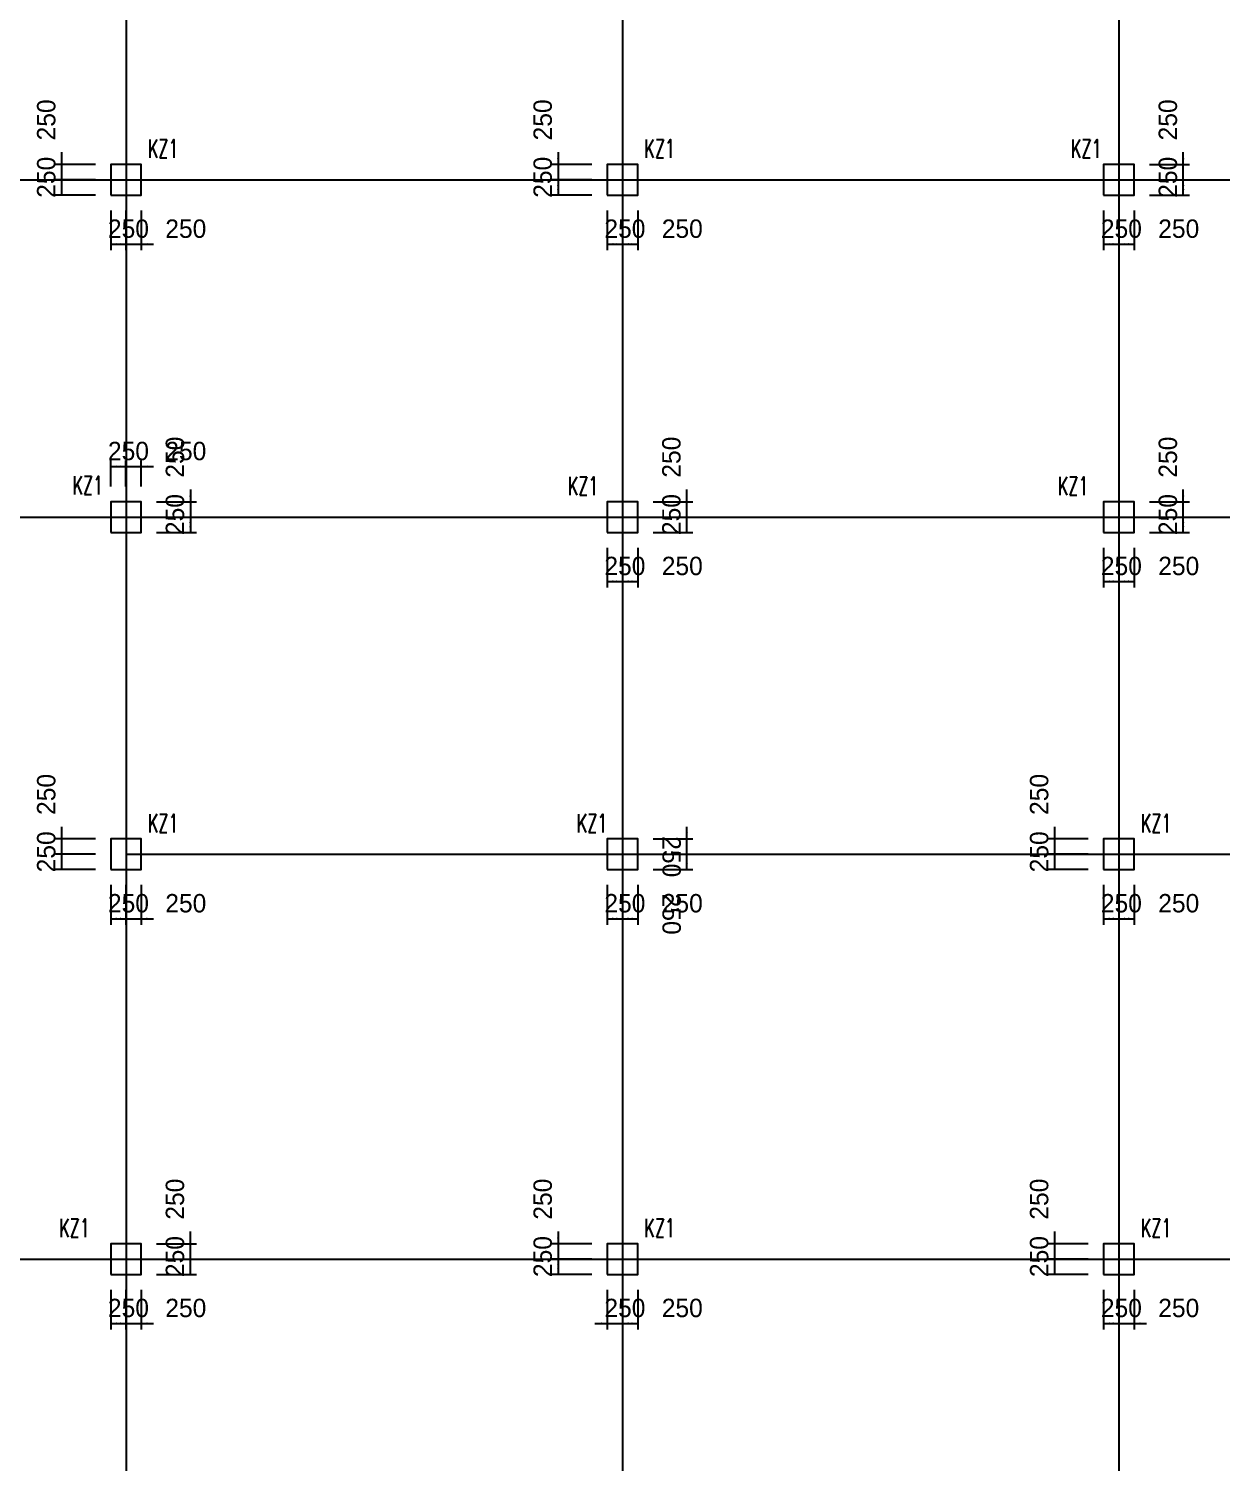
# Model space of a CAD drawing. Extents: x 387171 to 699106, y 11966 to 245688.
# Drawn here: x 537170 to 556629, y 152173 to 175551 of the extents above; entities that cross this region are included whole.
import ezdxf

# ---------------------------------------------------------------- set-up
doc = ezdxf.new("R2010")
doc.units = 0
doc.header["$LTSCALE"] = 100
doc.header["$MEASUREMENT"] = 0
for name, color, linetype in [('COLU', 7, 'Continuous'), ('DIM', 3, 'Continuous'), ('DOTE', 253, 'Continuous'), ('NUM', 7, 'Continuous')]:
    doc.layers.add(name, color=color, linetype=linetype)
doc.styles.get("Standard").update_dxf_attribs({"font": 'standard'})
doc.styles.add('tk', font='tk')
doc.dimstyles.get("Standard").update_dxf_attribs({"dimtxt": 300, "dimasz": 100, "dimexe": 100, "dimexo": 250, "dimgap": 100, "dimtad": 0, "dimtoh": 1, "dimdec": 0, "dimdsep": 46, "dimcen": 0.09, "dimclrt": 7, "dimadec": 0, "dimazin": 0, "dimtfac": 1, "dimtdec": 4, "dimtofl": 0, "dimtmove": 0, "dimatfit": 3, "dimfxl": 1, "dimtolj": 1, "dimtzin": 0, "dimarcsym": 0})

# ---------------------------------------------------------------- blocks, each defined once
blk = doc.blocks.new('*D2282')
at = {"layer": 'DIM', "color": 0, "linetype": 'ByBlock', "lineweight": -2}
for p, q in [((537708, 173538), (537708, 172888)), ((538258, 173338), (537608, 173338)), ((538258, 173088), (537608, 173088))]:
    blk.add_line(p, q, dxfattribs=at)
for points in [[(537708, 173338), (537691, 173438), (537725, 173438)], [(537708, 173088), (537725, 172988), (537691, 172988)]]:
    blk.add_solid(points, dxfattribs=at)
at = {"layer": 'DIM', "color": 7, "linetype": 'Continuous', "lineweight": -2, "insert": (537458, 174064), "char_height": 300, "width": 566.67, "attachment_point": 5, "rotation": 90, "style": 'tk'}
blk.add_mtext('250', dxfattribs=at)
blk = doc.blocks.new('*D2165')
at = {"layer": 'DIM', "color": 0, "linetype": 'ByBlock', "lineweight": -2}
for p, q in [((538258, 173088), (537608, 173088)), ((537708, 173088), (537708, 172838)), ((538258, 172838), (537608, 172838))]:
    blk.add_line(p, q, dxfattribs=at)
for points in [[(537708, 173088), (537725, 172988), (537691, 172988)], [(537708, 172838), (537691, 172938), (537725, 172938)]]:
    blk.add_solid(points, dxfattribs=at)
at = {"layer": 'DIM', "color": 7, "linetype": 'Continuous', "lineweight": -2, "insert": (537458, 173128), "char_height": 300, "width": 566.67, "attachment_point": 5, "rotation": 90, "style": 'tk'}
blk.add_mtext('250', dxfattribs=at)
blk = doc.blocks.new('*D1902')
at = {"layer": 'DIM', "color": 0, "linetype": 'ByBlock', "lineweight": -2}
for p, q in [((538508, 172588), (538508, 171938)), ((538758, 172588), (538758, 171938)), ((538508, 172038), (538758, 172038))]:
    blk.add_line(p, q, dxfattribs=at)
for points in [[(538508, 172038), (538608, 172055), (538608, 172021)], [(538758, 172038), (538658, 172021), (538658, 172055)]]:
    blk.add_solid(points, dxfattribs=at)
at = {"layer": 'DIM', "color": 7, "linetype": 'Continuous', "lineweight": -2, "insert": (538798, 172288), "char_height": 300, "width": 566.67, "attachment_point": 5, "style": 'tk'}
blk.add_mtext('250', dxfattribs=at)
blk = doc.blocks.new('*D2688')
at = {"layer": 'DIM', "color": 0, "linetype": 'ByBlock', "lineweight": -2}
for p, q in [((538758, 172588), (538758, 171938)), ((539008, 172588), (539008, 171938)), ((538558, 172038), (539208, 172038))]:
    blk.add_line(p, q, dxfattribs=at)
for points in [[(538758, 172038), (538658, 172021), (538658, 172055)], [(539008, 172038), (539108, 172055), (539108, 172021)]]:
    blk.add_solid(points, dxfattribs=at)
at = {"layer": 'DIM', "color": 7, "linetype": 'Continuous', "lineweight": -2, "insert": (539734, 172288), "char_height": 300, "width": 566.67, "attachment_point": 5, "style": 'tk'}
blk.add_mtext('250', dxfattribs=at)
blk = doc.blocks.new('*D2643')
at = {"layer": 'DIM', "color": 0, "linetype": 'ByBlock', "lineweight": -2}
for p, q in [((545808, 173538), (545808, 172888)), ((546358, 173338), (545708, 173338)), ((546358, 173088), (545708, 173088))]:
    blk.add_line(p, q, dxfattribs=at)
for points in [[(545808, 173338), (545791, 173438), (545825, 173438)], [(545808, 173088), (545825, 172988), (545791, 172988)]]:
    blk.add_solid(points, dxfattribs=at)
at = {"layer": 'DIM', "color": 7, "linetype": 'Continuous', "lineweight": -2, "insert": (545558, 174064), "char_height": 300, "width": 566.67, "attachment_point": 5, "rotation": 90, "style": 'tk'}
blk.add_mtext('250', dxfattribs=at)
blk = doc.blocks.new('*D3550')
at = {"layer": 'DIM', "color": 0, "linetype": 'ByBlock', "lineweight": -2}
for p, q in [((546358, 173088), (545708, 173088)), ((545808, 173088), (545808, 172838)), ((546358, 172838), (545708, 172838))]:
    blk.add_line(p, q, dxfattribs=at)
for points in [[(545808, 173088), (545825, 172988), (545791, 172988)], [(545808, 172838), (545791, 172938), (545825, 172938)]]:
    blk.add_solid(points, dxfattribs=at)
at = {"layer": 'DIM', "color": 7, "linetype": 'Continuous', "lineweight": -2, "insert": (545558, 173128), "char_height": 300, "width": 566.67, "attachment_point": 5, "rotation": 90, "style": 'tk'}
blk.add_mtext('250', dxfattribs=at)
blk = doc.blocks.new('*D3150')
at = {"layer": 'DIM', "color": 0, "linetype": 'ByBlock', "lineweight": -2}
for p, q in [((546608, 172588), (546608, 171938)), ((546858, 172588), (546858, 171938)), ((546608, 172038), (546858, 172038))]:
    blk.add_line(p, q, dxfattribs=at)
for points in [[(546608, 172038), (546708, 172055), (546708, 172021)], [(546858, 172038), (546758, 172021), (546758, 172055)]]:
    blk.add_solid(points, dxfattribs=at)
at = {"layer": 'DIM', "color": 7, "linetype": 'Continuous', "lineweight": -2, "insert": (546898, 172288), "char_height": 300, "width": 566.67, "attachment_point": 5, "style": 'tk'}
blk.add_mtext('250', dxfattribs=at)
blk = doc.blocks.new('*D4029')
at = {"layer": 'DIM', "color": 0, "linetype": 'ByBlock', "lineweight": -2}
for p, q in [((546858, 172588), (546858, 171938)), ((547108, 172588), (547108, 171938)), ((546858, 172038), (547108, 172038))]:
    blk.add_line(p, q, dxfattribs=at)
for points in [[(546858, 172038), (546958, 172055), (546958, 172021)], [(547108, 172038), (547008, 172021), (547008, 172055)]]:
    blk.add_solid(points, dxfattribs=at)
at = {"layer": 'DIM', "color": 7, "linetype": 'Continuous', "lineweight": -2, "insert": (547834, 172288), "char_height": 300, "width": 566.67, "attachment_point": 5, "style": 'tk'}
blk.add_mtext('250', dxfattribs=at)
blk = doc.blocks.new('*D3975')
at = {"layer": 'DIM', "color": 0, "linetype": 'ByBlock', "lineweight": -2}
for p, q in [((554708, 172588), (554708, 171938)), ((554958, 172588), (554958, 171938)), ((554708, 172038), (554958, 172038))]:
    blk.add_line(p, q, dxfattribs=at)
for points in [[(554708, 172038), (554808, 172055), (554808, 172021)], [(554958, 172038), (554858, 172021), (554858, 172055)]]:
    blk.add_solid(points, dxfattribs=at)
at = {"layer": 'DIM', "color": 7, "linetype": 'Continuous', "lineweight": -2, "insert": (554998, 172288), "char_height": 300, "width": 566.67, "attachment_point": 5, "style": 'tk'}
blk.add_mtext('250', dxfattribs=at)
blk = doc.blocks.new('*D3600')
at = {"layer": 'DIM', "color": 0, "linetype": 'ByBlock', "lineweight": -2}
for p, q in [((554958, 172588), (554958, 171938)), ((555208, 172588), (555208, 171938)), ((554958, 172038), (555208, 172038))]:
    blk.add_line(p, q, dxfattribs=at)
for points in [[(554958, 172038), (555058, 172055), (555058, 172021)], [(555208, 172038), (555108, 172021), (555108, 172055)]]:
    blk.add_solid(points, dxfattribs=at)
at = {"layer": 'DIM', "color": 7, "linetype": 'Continuous', "lineweight": -2, "insert": (555934, 172288), "char_height": 300, "width": 566.67, "attachment_point": 5, "style": 'tk'}
blk.add_mtext('250', dxfattribs=at)
blk = doc.blocks.new('*D4485')
at = {"layer": 'DIM', "color": 0, "linetype": 'ByBlock', "lineweight": -2}
for p, q in [((555458, 173088), (556108, 173088)), ((556008, 172838), (556008, 173088)), ((555458, 172838), (556108, 172838))]:
    blk.add_line(p, q, dxfattribs=at)
for points in [[(556008, 173088), (556025, 172988), (555991, 172988)], [(556008, 172838), (555991, 172938), (556025, 172938)]]:
    blk.add_solid(points, dxfattribs=at)
at = {"layer": 'DIM', "color": 7, "linetype": 'Continuous', "lineweight": -2, "insert": (555758, 173128), "char_height": 300, "width": 566.67, "attachment_point": 5, "rotation": 90, "style": 'tk'}
blk.add_mtext('250', dxfattribs=at)
blk = doc.blocks.new('*D4376')
at = {"layer": 'DIM', "color": 0, "linetype": 'ByBlock', "lineweight": -2}
for p, q in [((556008, 172888), (556008, 173538)), ((555458, 173338), (556108, 173338)), ((555458, 173088), (556108, 173088))]:
    blk.add_line(p, q, dxfattribs=at)
for points in [[(556008, 173338), (555991, 173438), (556025, 173438)], [(556008, 173088), (556025, 172988), (555991, 172988)]]:
    blk.add_solid(points, dxfattribs=at)
at = {"layer": 'DIM', "color": 7, "linetype": 'Continuous', "lineweight": -2, "insert": (555758, 174064), "char_height": 300, "width": 566.67, "attachment_point": 5, "rotation": 90, "style": 'tk'}
blk.add_mtext('250', dxfattribs=at)
blk = doc.blocks.new('*D3599')
at = {"layer": 'DIM', "color": 0, "linetype": 'ByBlock', "lineweight": -2}
for p, q in [((539808, 168038), (539808, 167388)), ((539258, 167838), (539908, 167838)), ((539258, 167588), (539908, 167588))]:
    blk.add_line(p, q, dxfattribs=at)
for points in [[(539808, 167838), (539791, 167938), (539825, 167938)], [(539808, 167588), (539825, 167488), (539791, 167488)]]:
    blk.add_solid(points, dxfattribs=at)
at = {"layer": 'DIM', "color": 7, "linetype": 'Continuous', "lineweight": -2, "insert": (539558, 168564), "char_height": 300, "width": 566.67, "attachment_point": 5, "rotation": 90, "style": 'tk'}
blk.add_mtext('250', dxfattribs=at)
blk = doc.blocks.new('*D4483')
at = {"layer": 'DIM', "color": 0, "linetype": 'ByBlock', "lineweight": -2}
for p, q in [((539258, 167588), (539908, 167588)), ((539808, 167588), (539808, 167338)), ((539258, 167338), (539908, 167338))]:
    blk.add_line(p, q, dxfattribs=at)
for points in [[(539808, 167588), (539825, 167488), (539791, 167488)], [(539808, 167338), (539791, 167438), (539825, 167438)]]:
    blk.add_solid(points, dxfattribs=at)
at = {"layer": 'DIM', "color": 7, "linetype": 'Continuous', "lineweight": -2, "insert": (539558, 167628), "char_height": 300, "width": 566.67, "attachment_point": 5, "rotation": 90, "style": 'tk'}
blk.add_mtext('250', dxfattribs=at)
blk = doc.blocks.new('*D4374')
at = {"layer": 'DIM', "color": 0, "linetype": 'ByBlock', "lineweight": -2}
for p, q in [((538508, 168088), (538508, 168512)), ((538508, 168412), (538758, 168412)), ((538758, 168088), (538758, 168512))]:
    blk.add_line(p, q, dxfattribs=at)
for points in [[(538508, 168412), (538608, 168429), (538608, 168395)], [(538758, 168412), (538658, 168395), (538658, 168429)]]:
    blk.add_solid(points, dxfattribs=at)
at = {"layer": 'DIM', "color": 7, "linetype": 'Continuous', "lineweight": -2, "insert": (538798, 168662), "char_height": 300, "width": 566.67, "attachment_point": 5, "style": 'tk'}
blk.add_mtext('250', dxfattribs=at)
blk = doc.blocks.new('*D532')
at = {"layer": 'DIM', "color": 0, "linetype": 'ByBlock', "lineweight": -2}
for p, q in [((538558, 168412), (539208, 168412)), ((538758, 168088), (538758, 168512)), ((539008, 168088), (539008, 168512))]:
    blk.add_line(p, q, dxfattribs=at)
for points in [[(538758, 168412), (538658, 168395), (538658, 168429)], [(539008, 168412), (539108, 168429), (539108, 168395)]]:
    blk.add_solid(points, dxfattribs=at)
at = {"layer": 'DIM', "color": 7, "linetype": 'Continuous', "lineweight": -2, "insert": (539734, 168662), "char_height": 300, "width": 566.67, "attachment_point": 5, "style": 'tk'}
blk.add_mtext('250', dxfattribs=at)
blk = doc.blocks.new('*D177')
at = {"layer": 'DIM', "color": 0, "linetype": 'ByBlock', "lineweight": -2}
for p, q in [((546608, 167088), (546608, 166438)), ((546858, 167088), (546858, 166438)), ((546608, 166538), (546858, 166538))]:
    blk.add_line(p, q, dxfattribs=at)
for points in [[(546608, 166538), (546708, 166555), (546708, 166521)], [(546858, 166538), (546758, 166521), (546758, 166555)]]:
    blk.add_solid(points, dxfattribs=at)
at = {"layer": 'DIM', "color": 7, "linetype": 'Continuous', "lineweight": -2, "insert": (546898, 166788), "char_height": 300, "width": 566.67, "attachment_point": 5, "style": 'tk'}
blk.add_mtext('250', dxfattribs=at)
blk = doc.blocks.new('*D65')
at = {"layer": 'DIM', "color": 0, "linetype": 'ByBlock', "lineweight": -2}
for p, q in [((546858, 167088), (546858, 166438)), ((547108, 167088), (547108, 166438)), ((546858, 166538), (547108, 166538))]:
    blk.add_line(p, q, dxfattribs=at)
for points in [[(546858, 166538), (546958, 166555), (546958, 166521)], [(547108, 166538), (547008, 166521), (547008, 166555)]]:
    blk.add_solid(points, dxfattribs=at)
at = {"layer": 'DIM', "color": 7, "linetype": 'Continuous', "lineweight": -2, "insert": (547834, 166788), "char_height": 300, "width": 566.67, "attachment_point": 5, "style": 'tk'}
blk.add_mtext('250', dxfattribs=at)
blk = doc.blocks.new('*D1006')
at = {"layer": 'DIM', "color": 0, "linetype": 'ByBlock', "lineweight": -2}
for p, q in [((547358, 167588), (548008, 167588)), ((547908, 167338), (547908, 167588)), ((547358, 167338), (548008, 167338))]:
    blk.add_line(p, q, dxfattribs=at)
for points in [[(547908, 167588), (547925, 167488), (547891, 167488)], [(547908, 167338), (547891, 167438), (547925, 167438)]]:
    blk.add_solid(points, dxfattribs=at)
at = {"layer": 'DIM', "color": 7, "linetype": 'Continuous', "lineweight": -2, "insert": (547658, 167628), "char_height": 300, "width": 566.67, "attachment_point": 5, "rotation": 90, "style": 'tk'}
blk.add_mtext('250', dxfattribs=at)
blk = doc.blocks.new('*D576')
at = {"layer": 'DIM', "color": 0, "linetype": 'ByBlock', "lineweight": -2}
for p, q in [((547908, 167388), (547908, 168038)), ((547358, 167838), (548008, 167838)), ((547358, 167588), (548008, 167588))]:
    blk.add_line(p, q, dxfattribs=at)
for points in [[(547908, 167838), (547891, 167938), (547925, 167938)], [(547908, 167588), (547925, 167488), (547891, 167488)]]:
    blk.add_solid(points, dxfattribs=at)
at = {"layer": 'DIM', "color": 7, "linetype": 'Continuous', "lineweight": -2, "insert": (547658, 168564), "char_height": 300, "width": 566.67, "attachment_point": 5, "rotation": 90, "style": 'tk'}
blk.add_mtext('250', dxfattribs=at)
blk = doc.blocks.new('*D1749')
at = {"layer": 'DIM', "color": 0, "linetype": 'ByBlock', "lineweight": -2}
for p, q in [((554708, 167088), (554708, 166438)), ((554958, 167088), (554958, 166438)), ((554708, 166538), (554958, 166538))]:
    blk.add_line(p, q, dxfattribs=at)
for points in [[(554708, 166538), (554808, 166555), (554808, 166521)], [(554958, 166538), (554858, 166521), (554858, 166555)]]:
    blk.add_solid(points, dxfattribs=at)
at = {"layer": 'DIM', "color": 7, "linetype": 'Continuous', "lineweight": -2, "insert": (554998, 166788), "char_height": 300, "width": 566.67, "attachment_point": 5, "style": 'tk'}
blk.add_mtext('250', dxfattribs=at)
blk = doc.blocks.new('*D1458')
at = {"layer": 'DIM', "color": 0, "linetype": 'ByBlock', "lineweight": -2}
for p, q in [((554958, 167088), (554958, 166438)), ((555208, 167088), (555208, 166438)), ((554958, 166538), (555208, 166538))]:
    blk.add_line(p, q, dxfattribs=at)
for points in [[(554958, 166538), (555058, 166555), (555058, 166521)], [(555208, 166538), (555108, 166521), (555108, 166555)]]:
    blk.add_solid(points, dxfattribs=at)
at = {"layer": 'DIM', "color": 7, "linetype": 'Continuous', "lineweight": -2, "insert": (555934, 166788), "char_height": 300, "width": 566.67, "attachment_point": 5, "style": 'tk'}
blk.add_mtext('250', dxfattribs=at)
blk = doc.blocks.new('*D2210')
at = {"layer": 'DIM', "color": 0, "linetype": 'ByBlock', "lineweight": -2}
for p, q in [((555458, 167588), (556108, 167588)), ((556008, 167338), (556008, 167588)), ((555458, 167338), (556108, 167338))]:
    blk.add_line(p, q, dxfattribs=at)
for points in [[(556008, 167588), (556025, 167488), (555991, 167488)], [(556008, 167338), (555991, 167438), (556025, 167438)]]:
    blk.add_solid(points, dxfattribs=at)
at = {"layer": 'DIM', "color": 7, "linetype": 'Continuous', "lineweight": -2, "insert": (555758, 167628), "char_height": 300, "width": 566.67, "attachment_point": 5, "rotation": 90, "style": 'tk'}
blk.add_mtext('250', dxfattribs=at)
blk = doc.blocks.new('*D1949')
at = {"layer": 'DIM', "color": 0, "linetype": 'ByBlock', "lineweight": -2}
for p, q in [((556008, 167388), (556008, 168038)), ((555458, 167838), (556108, 167838)), ((555458, 167588), (556108, 167588))]:
    blk.add_line(p, q, dxfattribs=at)
for points in [[(556008, 167838), (555991, 167938), (556025, 167938)], [(556008, 167588), (556025, 167488), (555991, 167488)]]:
    blk.add_solid(points, dxfattribs=at)
at = {"layer": 'DIM', "color": 7, "linetype": 'Continuous', "lineweight": -2, "insert": (555758, 168564), "char_height": 300, "width": 566.67, "attachment_point": 5, "rotation": 90, "style": 'tk'}
blk.add_mtext('250', dxfattribs=at)
blk = doc.blocks.new('*D2808')
at = {"layer": 'DIM', "color": 0, "linetype": 'ByBlock', "lineweight": -2}
for p, q in [((537708, 162538), (537708, 161888)), ((538258, 162338), (537608, 162338)), ((538258, 162088), (537608, 162088))]:
    blk.add_line(p, q, dxfattribs=at)
for points in [[(537708, 162338), (537691, 162438), (537725, 162438)], [(537708, 162088), (537725, 161988), (537691, 161988)]]:
    blk.add_solid(points, dxfattribs=at)
at = {"layer": 'DIM', "color": 7, "linetype": 'Continuous', "lineweight": -2, "insert": (537458, 163064), "char_height": 300, "width": 566.67, "attachment_point": 5, "rotation": 90, "style": 'tk'}
blk.add_mtext('250', dxfattribs=at)
blk = doc.blocks.new('*D2528')
at = {"layer": 'DIM', "color": 0, "linetype": 'ByBlock', "lineweight": -2}
for p, q in [((538258, 162088), (537608, 162088)), ((537708, 162088), (537708, 161838)), ((538258, 161838), (537608, 161838))]:
    blk.add_line(p, q, dxfattribs=at)
for points in [[(537708, 162088), (537725, 161988), (537691, 161988)], [(537708, 161838), (537691, 161938), (537725, 161938)]]:
    blk.add_solid(points, dxfattribs=at)
at = {"layer": 'DIM', "color": 7, "linetype": 'Continuous', "lineweight": -2, "insert": (537458, 162128), "char_height": 300, "width": 566.67, "attachment_point": 5, "rotation": 90, "style": 'tk'}
blk.add_mtext('250', dxfattribs=at)
blk = doc.blocks.new('*D3612')
at = {"layer": 'DIM', "color": 0, "linetype": 'ByBlock', "lineweight": -2}
for p, q in [((538508, 161588), (538508, 160938)), ((538758, 161588), (538758, 160938)), ((538508, 161038), (538758, 161038))]:
    blk.add_line(p, q, dxfattribs=at)
for points in [[(538508, 161038), (538608, 161055), (538608, 161021)], [(538758, 161038), (538658, 161021), (538658, 161055)]]:
    blk.add_solid(points, dxfattribs=at)
at = {"layer": 'DIM', "color": 7, "linetype": 'Continuous', "lineweight": -2, "insert": (538798, 161288), "char_height": 300, "width": 566.67, "attachment_point": 5, "style": 'tk'}
blk.add_mtext('250', dxfattribs=at)
blk = doc.blocks.new('*D3270')
at = {"layer": 'DIM', "color": 0, "linetype": 'ByBlock', "lineweight": -2}
for p, q in [((538758, 161588), (538758, 160938)), ((539008, 161588), (539008, 160938)), ((538558, 161038), (539208, 161038))]:
    blk.add_line(p, q, dxfattribs=at)
for points in [[(538758, 161038), (538658, 161021), (538658, 161055)], [(539008, 161038), (539108, 161055), (539108, 161021)]]:
    blk.add_solid(points, dxfattribs=at)
at = {"layer": 'DIM', "color": 7, "linetype": 'Continuous', "lineweight": -2, "insert": (539734, 161288), "char_height": 300, "width": 566.67, "attachment_point": 5, "style": 'tk'}
blk.add_mtext('250', dxfattribs=at)
blk = doc.blocks.new('*D4154')
at = {"layer": 'DIM', "color": 0, "linetype": 'ByBlock', "lineweight": -2}
for p, q in [((546608, 161588), (546608, 160938)), ((546858, 161588), (546858, 160938)), ((546608, 161038), (546858, 161038))]:
    blk.add_line(p, q, dxfattribs=at)
for points in [[(546608, 161038), (546708, 161055), (546708, 161021)], [(546858, 161038), (546758, 161021), (546758, 161055)]]:
    blk.add_solid(points, dxfattribs=at)
at = {"layer": 'DIM', "color": 7, "linetype": 'Continuous', "lineweight": -2, "insert": (546898, 161288), "char_height": 300, "width": 566.67, "attachment_point": 5, "style": 'tk'}
blk.add_mtext('250', dxfattribs=at)
blk = doc.blocks.new('*D4035')
at = {"layer": 'DIM', "color": 0, "linetype": 'ByBlock', "lineweight": -2}
for p, q in [((546858, 161588), (546858, 160938)), ((547108, 161588), (547108, 160938)), ((546858, 161038), (547108, 161038))]:
    blk.add_line(p, q, dxfattribs=at)
for points in [[(546858, 161038), (546958, 161055), (546958, 161021)], [(547108, 161038), (547008, 161021), (547008, 161055)]]:
    blk.add_solid(points, dxfattribs=at)
at = {"layer": 'DIM', "color": 7, "linetype": 'Continuous', "lineweight": -2, "insert": (547834, 161288), "char_height": 300, "width": 566.67, "attachment_point": 5, "style": 'tk'}
blk.add_mtext('250', dxfattribs=at)
blk = doc.blocks.new('*D3778')
at = {"layer": 'DIM', "color": 0, "linetype": 'ByBlock', "lineweight": -2}
for p, q in [((547358, 162088), (548008, 162088)), ((547908, 161838), (547908, 162088)), ((547358, 161838), (548008, 161838))]:
    blk.add_line(p, q, dxfattribs=at)
for points in [[(547908, 162088), (547925, 161988), (547891, 161988)], [(547908, 161838), (547891, 161938), (547925, 161938)]]:
    blk.add_solid(points, dxfattribs=at)
at = {"layer": 'DIM', "color": 7, "linetype": 'Continuous', "lineweight": -2, "insert": (547658, 161112), "char_height": 300, "width": 566.67, "attachment_point": 5, "rotation": 270, "style": 'tk'}
blk.add_mtext('250', dxfattribs=at)
blk = doc.blocks.new('*D4635')
at = {"layer": 'DIM', "color": 0, "linetype": 'ByBlock', "lineweight": -2}
for p, q in [((547908, 161888), (547908, 162538)), ((547358, 162338), (548008, 162338)), ((547358, 162088), (548008, 162088))]:
    blk.add_line(p, q, dxfattribs=at)
for points in [[(547908, 162338), (547891, 162438), (547925, 162438)], [(547908, 162088), (547925, 161988), (547891, 161988)]]:
    blk.add_solid(points, dxfattribs=at)
at = {"layer": 'DIM', "color": 7, "linetype": 'Continuous', "lineweight": -2, "insert": (547658, 162048), "char_height": 300, "width": 566.67, "attachment_point": 5, "rotation": 270, "style": 'tk'}
blk.add_mtext('250', dxfattribs=at)
blk = doc.blocks.new('*D4500')
at = {"layer": 'DIM', "color": 0, "linetype": 'ByBlock', "lineweight": -2}
for p, q in [((553908, 162538), (553908, 161888)), ((554458, 162338), (553808, 162338)), ((554458, 162088), (553808, 162088))]:
    blk.add_line(p, q, dxfattribs=at)
for points in [[(553908, 162338), (553891, 162438), (553925, 162438)], [(553908, 162088), (553925, 161988), (553891, 161988)]]:
    blk.add_solid(points, dxfattribs=at)
at = {"layer": 'DIM', "color": 7, "linetype": 'Continuous', "lineweight": -2, "insert": (553658, 163064), "char_height": 300, "width": 566.67, "attachment_point": 5, "rotation": 90, "style": 'tk'}
blk.add_mtext('250', dxfattribs=at)
blk = doc.blocks.new('*D668')
at = {"layer": 'DIM', "color": 0, "linetype": 'ByBlock', "lineweight": -2}
for p, q in [((554458, 162088), (553808, 162088)), ((553908, 162088), (553908, 161838)), ((554458, 161838), (553808, 161838))]:
    blk.add_line(p, q, dxfattribs=at)
for points in [[(553908, 162088), (553925, 161988), (553891, 161988)], [(553908, 161838), (553891, 161938), (553925, 161938)]]:
    blk.add_solid(points, dxfattribs=at)
at = {"layer": 'DIM', "color": 7, "linetype": 'Continuous', "lineweight": -2, "insert": (553658, 162128), "char_height": 300, "width": 566.67, "attachment_point": 5, "rotation": 90, "style": 'tk'}
blk.add_mtext('250', dxfattribs=at)
blk = doc.blocks.new('*D252')
at = {"layer": 'DIM', "color": 0, "linetype": 'ByBlock', "lineweight": -2}
for p, q in [((554708, 161588), (554708, 160938)), ((554958, 161588), (554958, 160938)), ((554708, 161038), (554958, 161038))]:
    blk.add_line(p, q, dxfattribs=at)
for points in [[(554708, 161038), (554808, 161055), (554808, 161021)], [(554958, 161038), (554858, 161021), (554858, 161055)]]:
    blk.add_solid(points, dxfattribs=at)
at = {"layer": 'DIM', "color": 7, "linetype": 'Continuous', "lineweight": -2, "insert": (554998, 161288), "char_height": 300, "width": 566.67, "attachment_point": 5, "style": 'tk'}
blk.add_mtext('250', dxfattribs=at)
blk = doc.blocks.new('*D191')
at = {"layer": 'DIM', "color": 0, "linetype": 'ByBlock', "lineweight": -2}
for p, q in [((554958, 161588), (554958, 160938)), ((555208, 161588), (555208, 160938)), ((554958, 161038), (555208, 161038))]:
    blk.add_line(p, q, dxfattribs=at)
for points in [[(554958, 161038), (555058, 161055), (555058, 161021)], [(555208, 161038), (555108, 161021), (555108, 161055)]]:
    blk.add_solid(points, dxfattribs=at)
at = {"layer": 'DIM', "color": 7, "linetype": 'Continuous', "lineweight": -2, "insert": (555934, 161288), "char_height": 300, "width": 566.67, "attachment_point": 5, "style": 'tk'}
blk.add_mtext('250', dxfattribs=at)
blk = doc.blocks.new('*D4034')
at = {"layer": 'DIM', "color": 0, "linetype": 'ByBlock', "lineweight": -2}
for p, q in [((538508, 154988), (538508, 154338)), ((538758, 154988), (538758, 154338)), ((538508, 154438), (538758, 154438))]:
    blk.add_line(p, q, dxfattribs=at)
for points in [[(538508, 154438), (538608, 154455), (538608, 154421)], [(538758, 154438), (538658, 154421), (538658, 154455)]]:
    blk.add_solid(points, dxfattribs=at)
at = {"layer": 'DIM', "color": 7, "linetype": 'Continuous', "lineweight": -2, "insert": (538798, 154688), "char_height": 300, "width": 566.67, "attachment_point": 5, "style": 'tk'}
blk.add_mtext('250', dxfattribs=at)
blk = doc.blocks.new('*D3776')
at = {"layer": 'DIM', "color": 0, "linetype": 'ByBlock', "lineweight": -2}
for p, q in [((538758, 154988), (538758, 154338)), ((539008, 154988), (539008, 154338)), ((538558, 154438), (539208, 154438))]:
    blk.add_line(p, q, dxfattribs=at)
for points in [[(538758, 154438), (538658, 154421), (538658, 154455)], [(539008, 154438), (539108, 154455), (539108, 154421)]]:
    blk.add_solid(points, dxfattribs=at)
at = {"layer": 'DIM', "color": 7, "linetype": 'Continuous', "lineweight": -2, "insert": (539734, 154688), "char_height": 300, "width": 566.67, "attachment_point": 5, "style": 'tk'}
blk.add_mtext('250', dxfattribs=at)
blk = doc.blocks.new('*D4561')
at = {"layer": 'DIM', "color": 0, "linetype": 'ByBlock', "lineweight": -2}
for p, q in [((539258, 155488), (539908, 155488)), ((539808, 155238), (539808, 155488)), ((539258, 155238), (539908, 155238))]:
    blk.add_line(p, q, dxfattribs=at)
for points in [[(539808, 155488), (539825, 155388), (539791, 155388)], [(539808, 155238), (539791, 155338), (539825, 155338)]]:
    blk.add_solid(points, dxfattribs=at)
at = {"layer": 'DIM', "color": 7, "linetype": 'Continuous', "lineweight": -2, "insert": (539558, 155528), "char_height": 300, "width": 566.67, "attachment_point": 5, "rotation": 90, "style": 'tk'}
blk.add_mtext('250', dxfattribs=at)
blk = doc.blocks.new('*D4499')
at = {"layer": 'DIM', "color": 0, "linetype": 'ByBlock', "lineweight": -2}
for p, q in [((539808, 155288), (539808, 155938)), ((539258, 155738), (539908, 155738)), ((539258, 155488), (539908, 155488))]:
    blk.add_line(p, q, dxfattribs=at)
for points in [[(539808, 155738), (539791, 155838), (539825, 155838)], [(539808, 155488), (539825, 155388), (539791, 155388)]]:
    blk.add_solid(points, dxfattribs=at)
at = {"layer": 'DIM', "color": 7, "linetype": 'Continuous', "lineweight": -2, "insert": (539558, 156464), "char_height": 300, "width": 566.67, "attachment_point": 5, "rotation": 90, "style": 'tk'}
blk.add_mtext('250', dxfattribs=at)
blk = doc.blocks.new('*D667')
at = {"layer": 'DIM', "color": 0, "linetype": 'ByBlock', "lineweight": -2}
for p, q in [((545808, 155938), (545808, 155288)), ((546358, 155738), (545708, 155738)), ((546358, 155488), (545708, 155488))]:
    blk.add_line(p, q, dxfattribs=at)
for points in [[(545808, 155738), (545791, 155838), (545825, 155838)], [(545808, 155488), (545825, 155388), (545791, 155388)]]:
    blk.add_solid(points, dxfattribs=at)
at = {"layer": 'DIM', "color": 7, "linetype": 'Continuous', "lineweight": -2, "insert": (545558, 156464), "char_height": 300, "width": 566.67, "attachment_point": 5, "rotation": 90, "style": 'tk'}
blk.add_mtext('250', dxfattribs=at)
blk = doc.blocks.new('*D250')
at = {"layer": 'DIM', "color": 0, "linetype": 'ByBlock', "lineweight": -2}
for p, q in [((546358, 155488), (545708, 155488)), ((545808, 155488), (545808, 155238)), ((546358, 155238), (545708, 155238))]:
    blk.add_line(p, q, dxfattribs=at)
for points in [[(545808, 155488), (545825, 155388), (545791, 155388)], [(545808, 155238), (545791, 155338), (545825, 155338)]]:
    blk.add_solid(points, dxfattribs=at)
at = {"layer": 'DIM', "color": 7, "linetype": 'Continuous', "lineweight": -2, "insert": (545558, 155528), "char_height": 300, "width": 566.67, "attachment_point": 5, "rotation": 90, "style": 'tk'}
blk.add_mtext('250', dxfattribs=at)
blk = doc.blocks.new('*D1191')
at = {"layer": 'DIM', "color": 0, "linetype": 'ByBlock', "lineweight": -2}
for p, q in [((546608, 154988), (546608, 154338)), ((546858, 154988), (546858, 154338)), ((546408, 154438), (547058, 154438))]:
    blk.add_line(p, q, dxfattribs=at)
for points in [[(546608, 154438), (546508, 154421), (546508, 154455)], [(546858, 154438), (546958, 154455), (546958, 154421)]]:
    blk.add_solid(points, dxfattribs=at)
at = {"layer": 'DIM', "color": 7, "linetype": 'Continuous', "lineweight": -2, "insert": (546898, 154688), "char_height": 300, "width": 566.67, "attachment_point": 5, "style": 'tk'}
blk.add_mtext('250', dxfattribs=at)
blk = doc.blocks.new('*D1134')
at = {"layer": 'DIM', "color": 0, "linetype": 'ByBlock', "lineweight": -2}
for p, q in [((546858, 154988), (546858, 154338)), ((547108, 154988), (547108, 154338)), ((546858, 154438), (547108, 154438))]:
    blk.add_line(p, q, dxfattribs=at)
for points in [[(546858, 154438), (546958, 154455), (546958, 154421)], [(547108, 154438), (547008, 154421), (547008, 154455)]]:
    blk.add_solid(points, dxfattribs=at)
at = {"layer": 'DIM', "color": 7, "linetype": 'Continuous', "lineweight": -2, "insert": (547834, 154688), "char_height": 300, "width": 566.67, "attachment_point": 5, "style": 'tk'}
blk.add_mtext('250', dxfattribs=at)
blk = doc.blocks.new('*D722')
at = {"layer": 'DIM', "color": 0, "linetype": 'ByBlock', "lineweight": -2}
for p, q in [((553908, 155938), (553908, 155288)), ((554458, 155738), (553808, 155738)), ((554458, 155488), (553808, 155488))]:
    blk.add_line(p, q, dxfattribs=at)
for points in [[(553908, 155738), (553891, 155838), (553925, 155838)], [(553908, 155488), (553925, 155388), (553891, 155388)]]:
    blk.add_solid(points, dxfattribs=at)
at = {"layer": 'DIM', "color": 7, "linetype": 'Continuous', "lineweight": -2, "insert": (553658, 156464), "char_height": 300, "width": 566.67, "attachment_point": 5, "rotation": 90, "style": 'tk'}
blk.add_mtext('250', dxfattribs=at)
blk = doc.blocks.new('*D1637')
at = {"layer": 'DIM', "color": 0, "linetype": 'ByBlock', "lineweight": -2}
for p, q in [((554458, 155488), (553808, 155488)), ((553908, 155488), (553908, 155238)), ((554458, 155238), (553808, 155238))]:
    blk.add_line(p, q, dxfattribs=at)
for points in [[(553908, 155488), (553925, 155388), (553891, 155388)], [(553908, 155238), (553891, 155338), (553925, 155338)]]:
    blk.add_solid(points, dxfattribs=at)
at = {"layer": 'DIM', "color": 7, "linetype": 'Continuous', "lineweight": -2, "insert": (553658, 155528), "char_height": 300, "width": 566.67, "attachment_point": 5, "rotation": 90, "style": 'tk'}
blk.add_mtext('250', dxfattribs=at)
blk = doc.blocks.new('*D1505')
at = {"layer": 'DIM', "color": 0, "linetype": 'ByBlock', "lineweight": -2}
for p, q in [((554708, 154988), (554708, 154338)), ((554958, 154988), (554958, 154338)), ((554708, 154438), (554958, 154438))]:
    blk.add_line(p, q, dxfattribs=at)
for points in [[(554708, 154438), (554808, 154455), (554808, 154421)], [(554958, 154438), (554858, 154421), (554858, 154455)]]:
    blk.add_solid(points, dxfattribs=at)
at = {"layer": 'DIM', "color": 7, "linetype": 'Continuous', "lineweight": -2, "insert": (554998, 154688), "char_height": 300, "width": 566.67, "attachment_point": 5, "style": 'tk'}
blk.add_mtext('250', dxfattribs=at)
blk = doc.blocks.new('*D2324')
at = {"layer": 'DIM', "color": 0, "linetype": 'ByBlock', "lineweight": -2}
for p, q in [((554958, 154988), (554958, 154338)), ((555208, 154988), (555208, 154338)), ((554758, 154438), (555408, 154438))]:
    blk.add_line(p, q, dxfattribs=at)
for points in [[(554958, 154438), (554858, 154421), (554858, 154455)], [(555208, 154438), (555308, 154455), (555308, 154421)]]:
    blk.add_solid(points, dxfattribs=at)
at = {"layer": 'DIM', "color": 7, "linetype": 'Continuous', "lineweight": -2, "insert": (555934, 154688), "char_height": 300, "width": 566.67, "attachment_point": 5, "style": 'tk'}
blk.add_mtext('250', dxfattribs=at)

msp = doc.modelspace()

# ---------------------------------------------------------------- linework, layer by layer
at = {"layer": 'COLU'}
for points in [[(538508.1, 172837.9), (539008.1, 172837.9), (539008.1, 173337.9), (538508.1, 173337.9)], [(546608.1, 172837.9), (547108.1, 172837.9), (547108.1, 173337.9), (546608.1, 173337.9)], [(554708.1, 172837.9), (555208.1, 172837.9), (555208.1, 173337.9), (554708.1, 173337.9)], [(538508.1, 167337.9), (539008.1, 167337.9), (539008.1, 167837.9), (538508.1, 167837.9)], [(546608.1, 167337.9), (547108.1, 167337.9), (547108.1, 167837.9), (546608.1, 167837.9)], [(554708.1, 167337.9), (555208.1, 167337.9), (555208.1, 167837.9), (554708.1, 167837.9)], [(538508.1, 161837.9), (539008.1, 161837.9), (539008.1, 162337.9), (538508.1, 162337.9)], [(546608.1, 161837.9), (547108.1, 161837.9), (547108.1, 162337.9), (546608.1, 162337.9)], [(554708.1, 161837.9), (555208.1, 161837.9), (555208.1, 162337.9), (554708.1, 162337.9)], [(538508.1, 155237.9), (539008.1, 155237.9), (539008.1, 155737.9), (538508.1, 155737.9)], [(546608.1, 155237.9), (547108.1, 155237.9), (547108.1, 155737.9), (546608.1, 155737.9)], [(554708.1, 155237.9), (555208.1, 155237.9), (555208.1, 155737.9), (554708.1, 155737.9)]]:
    msp.add_lwpolyline(points, close=True, dxfattribs=at)
at = {"layer": 'DOTE'}
for p, q in [((538758.1, 238913.1), (538758.1, 94087.9)), ((546858.1, 210429.3), (546858.1, 94087.9)), ((554958.1, 210429.3), (554958.1, 88587.9)), ((532758.1, 173087.9), (590758.1, 173087.9)), ((532758.1, 167587.9), (599108.1, 167587.9)), ((538758.1, 162087.9), (599108.1, 162087.9)), ((491029.4, 155487.9), (604908.1, 155487.9))]:
    msp.add_line(p, q, dxfattribs=at)

# ---------------------------------------------------------------- texts
at = {"layer": 'NUM', "color": 200, "width": 0.7}
for p in [(539114.1, 173444), (547214.1, 173444), (554174.8, 173444), (537885, 167953.8), (545964.2, 167944), (553960, 167944), (539114.1, 162444), (546110.4, 162444), (555314.1, 162444), (537667.4, 155844), (547214.1, 155844), (555314.1, 155844)]:
    msp.add_text('KZ1', height=300, dxfattribs=at).set_placement(p)

# ---------------------------------------------------------------- dimensions: what is measured, and where the dimension line sits
at = {"layer": 'DIM', "color": 200}
for p1, p2, distance, picture, middle in [((538508.1, 173337.9), (538508.1, 173087.9), -800, '*D2282', (537458.1, 173556)), ((546608.1, 173337.9), (546608.1, 173087.9), -800, '*D2643', (545558.1, 173556)), ((555208.1, 173087.9), (555208.1, 173337.9), -800, '*D4376', (555758.1, 173556)), ((538508.1, 173087.9), (538508.1, 172837.9), -800, '*D2165', (537458.1, 172619.9)), ((546608.1, 173087.9), (546608.1, 172837.9), -800, '*D3550', (545558.1, 172619.9)), ((555208.1, 172837.9), (555208.1, 173087.9), -800, '*D4485', (555758.1, 172619.9)), ((538508.1, 172837.9), (538758.1, 172837.9), -800, '*D1902', (538290, 172287.9)), ((538758.1, 172837.9), (539008.1, 172837.9), -800, '*D2688', (539226.1, 172287.9)), ((546608.1, 172837.9), (546858.1, 172837.9), -800, '*D3150', (546390, 172287.9)), ((546858.1, 172837.9), (547108.1, 172837.9), -800, '*D4029', (547326.1, 172287.9)), ((554708.1, 172837.9), (554958.1, 172837.9), -800, '*D3975', (554490, 172287.9)), ((554958.1, 172837.9), (555208.1, 172837.9), -800, '*D3600', (555426.1, 172287.9)), ((538508.1, 167837.9), (538758.1, 167837.9), 574, '*D4374', (538290, 168661.9)), ((538758.1, 167837.9), (539008.1, 167837.9), 574, '*D532', (539226.1, 168661.9)), ((539008.1, 167837.9), (539008.1, 167587.9), 800, '*D3599', (539558.1, 168056)), ((547108.1, 167587.9), (547108.1, 167837.9), -800, '*D576', (547658.1, 168056)), ((555208.1, 167587.9), (555208.1, 167837.9), -800, '*D1949', (555758.1, 168056)), ((539008.1, 167587.9), (539008.1, 167337.9), 800, '*D4483', (539558.1, 167119.9)), ((547108.1, 167337.9), (547108.1, 167587.9), -800, '*D1006', (547658.1, 167119.9)), ((555208.1, 167337.9), (555208.1, 167587.9), -800, '*D2210', (555758.1, 167119.9)), ((546608.1, 167337.9), (546858.1, 167337.9), -800, '*D177', (546390, 166787.9)), ((546858.1, 167337.9), (547108.1, 167337.9), -800, '*D65', (547326.1, 166787.9)), ((554708.1, 167337.9), (554958.1, 167337.9), -800, '*D1749', (554490, 166787.9)), ((554958.1, 167337.9), (555208.1, 167337.9), -800, '*D1458', (555426.1, 166787.9)), ((538508.1, 162337.9), (538508.1, 162087.9), -800, '*D2808', (537458.1, 162556)), ((554708.1, 162337.9), (554708.1, 162087.9), -800, '*D4500', (553658.1, 162556)), ((547108.1, 162087.9), (547108.1, 162337.9), -800, '*D4635', (547658.1, 162556)), ((538508.1, 162087.9), (538508.1, 161837.9), -800, '*D2528', (537458.1, 161619.9)), ((554708.1, 162087.9), (554708.1, 161837.9), -800, '*D668', (553658.1, 161619.9)), ((547108.1, 161837.9), (547108.1, 162087.9), -800, '*D3778', (547658.1, 161619.9)), ((538508.1, 161837.9), (538758.1, 161837.9), -800, '*D3612', (538290, 161287.9)), ((538758.1, 161837.9), (539008.1, 161837.9), -800, '*D3270', (539226.1, 161287.9)), ((546608.1, 161837.9), (546858.1, 161837.9), -800, '*D4154', (546390, 161287.9)), ((546858.1, 161837.9), (547108.1, 161837.9), -800, '*D4035', (547326.1, 161287.9)), ((554708.1, 161837.9), (554958.1, 161837.9), -800, '*D252', (554490, 161287.9)), ((554958.1, 161837.9), (555208.1, 161837.9), -800, '*D191', (555426.1, 161287.9)), ((539008.1, 155487.9), (539008.1, 155737.9), -800, '*D4499', (539558.1, 155956)), ((546608.1, 155737.9), (546608.1, 155487.9), -800, '*D667', (545558.1, 155956)), ((554708.1, 155737.9), (554708.1, 155487.9), -800, '*D722', (553658.1, 155956)), ((539008.1, 155237.9), (539008.1, 155487.9), -800, '*D4561', (539558.1, 155019.9)), ((546608.1, 155487.9), (546608.1, 155237.9), -800, '*D250', (545558.1, 155019.9)), ((554708.1, 155487.9), (554708.1, 155237.9), -800, '*D1637', (553658.1, 155019.9)), ((538508.1, 155237.9), (538758.1, 155237.9), -800, '*D4034', (538290, 154687.9)), ((538758.1, 155237.9), (539008.1, 155237.9), -800, '*D3776', (539226.1, 154687.9)), ((546608.1, 155237.9), (546858.1, 155237.9), -800, '*D1191', (546390, 154687.9)), ((546858.1, 155237.9), (547108.1, 155237.9), -800, '*D1134', (547326.1, 154687.9)), ((554708.1, 155237.9), (554958.1, 155237.9), -800, '*D1505', (554490, 154687.9)), ((554958.1, 155237.9), (555208.1, 155237.9), -800, '*D2324', (555426.1, 154687.9))]:
    dim = msp.add_aligned_dim(p1=p1, p2=p2, distance=distance, dimstyle='Standard', dxfattribs=at)
    dim.commit()
    dim.dimension.update_dxf_attribs({"geometry": picture, "text_midpoint": middle})

doc.saveas('drawing.dxf')
